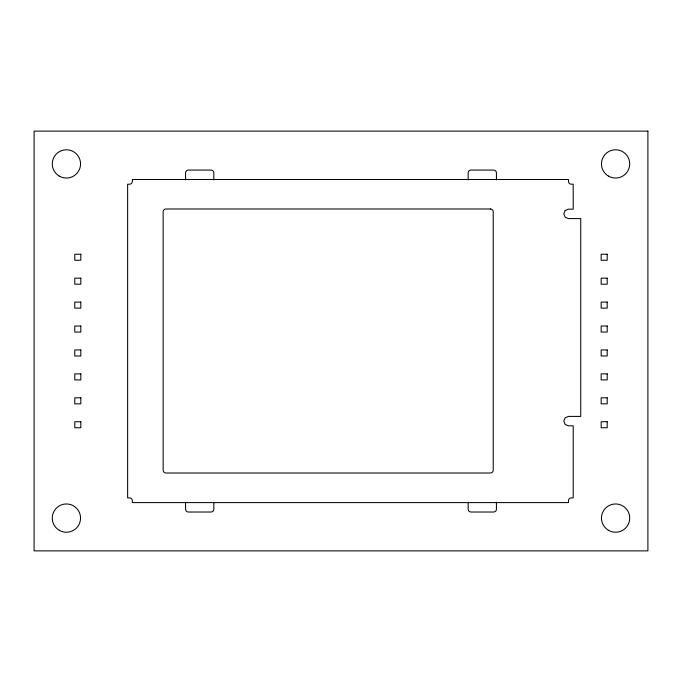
<?xml version="1.0" encoding="UTF-8"?>
<svg xmlns="http://www.w3.org/2000/svg" width="682" height="682" viewBox="0 0 682 682"><rect width="100%" height="100%" fill="white"/><g stroke="black" fill="none" stroke-linecap="round" stroke-linejoin="round"><path stroke-width="1.02" d="M496.428 179.912L496.428 172.904A2.822 2.822 0 0 0 493.606 170.074L470.998 170.074A2.822 2.822 0 0 0 468.167 172.904L468.167 179.912M496.428 502.182L496.428 509.19A2.822 2.822 0 0 1 493.606 512.02L470.998 512.02A2.822 2.822 0 0 1 468.167 509.19L468.167 502.182M213.833 179.912L213.833 172.904A2.822 2.822 0 0 0 211.002 170.074L188.394 170.074A2.822 2.822 0 0 0 185.572 172.904L185.572 179.912M213.833 502.182L213.833 509.19A2.822 2.822 0 0 1 211.002 512.02L188.394 512.02A2.822 2.822 0 0 1 185.572 509.19L185.572 502.182M565.156 210.55L563.784 213.875L565.156 217.208L568.49 218.59L580.74 218.59L580.74 416.404L568.49 416.404L565.156 417.785L563.784 421.118L565.156 424.443L568.49 425.824L573.204 425.824L573.204 497.886L571.32 497.886A2.822 2.822 0 0 0 568.49 500.716L568.49 502.6L132.351 502.6L132.351 500.716A2.822 2.822 0 0 0 129.52 497.886L127.636 497.886L127.636 184.208L129.52 184.208A2.822 2.822 0 0 0 132.351 181.378L132.351 179.494L568.49 179.494L568.49 181.378A2.822 2.822 0 0 0 571.32 184.208L573.204 184.208L573.204 209.169L568.49 209.169L565.156 210.55M647.9 131.123L34.1 131.123L34.1 550.877L647.9 550.877L647.9 131.123M490.401 208.982L165.982 208.982A2.822 2.822 0 0 0 163.151 211.804L163.151 470.196A2.822 2.822 0 0 0 165.982 473.018L490.401 473.018A2.822 2.822 0 0 0 493.222 470.196L493.222 211.804A2.822 2.822 0 0 0 490.401 208.982M80.826 254.241L74.79 254.241L74.79 260.268L80.826 260.268L80.826 254.241M607.21 254.241L601.174 254.241L601.174 260.268L607.21 260.268L607.21 254.241M80.826 278.171L74.79 278.171L74.79 284.198L80.826 284.198L80.826 278.171M607.21 278.171L601.174 278.171L601.174 284.198L607.21 284.198L607.21 278.171M80.826 302.092L74.79 302.092L74.79 308.128L80.826 308.128L80.826 302.092M607.21 302.092L601.174 302.092L601.174 308.128L607.21 308.128L607.21 302.092M80.826 326.022L74.79 326.022L74.79 332.049L80.826 332.049L80.826 326.022M607.21 326.022L601.174 326.022L601.174 332.049L607.21 332.049L607.21 326.022M80.826 349.951L74.79 349.951L74.79 355.978L80.826 355.978L80.826 349.951M607.21 349.951L601.174 349.951L601.174 355.978L607.21 355.978L607.21 349.951M80.826 373.872L74.79 373.872L74.79 379.908L80.826 379.908L80.826 373.872M607.21 373.872L601.174 373.872L601.174 379.908L607.21 379.908L607.21 373.872M80.826 397.802L74.79 397.802L74.79 403.829L80.826 403.829L80.826 397.802M607.21 397.802L601.174 397.802L601.174 403.829L607.21 403.829L607.21 397.802M80.826 421.732L74.79 421.732L74.79 427.759L80.826 427.759L80.826 421.732M607.21 421.732L601.174 421.732L601.174 427.759L607.21 427.759L607.21 421.732M59.343 176.144A14.126 14.126 0 0 0 80.544 163.91A14.126 14.126 0 0 0 59.343 151.668A14.126 14.126 0 0 0 59.343 176.144M59.343 530.332A14.126 14.126 0 0 0 80.544 518.09A14.126 14.126 0 0 0 59.343 505.856A14.126 14.126 0 0 0 59.343 530.332M608.523 530.332A14.126 14.126 0 0 0 629.716 518.09A14.126 14.126 0 0 0 608.523 505.856A14.126 14.126 0 0 0 608.523 530.332M608.523 176.144A14.126 14.126 0 0 0 629.716 163.91A14.126 14.126 0 0 0 608.523 151.668A14.126 14.126 0 0 0 608.523 176.144"/></g></svg>
